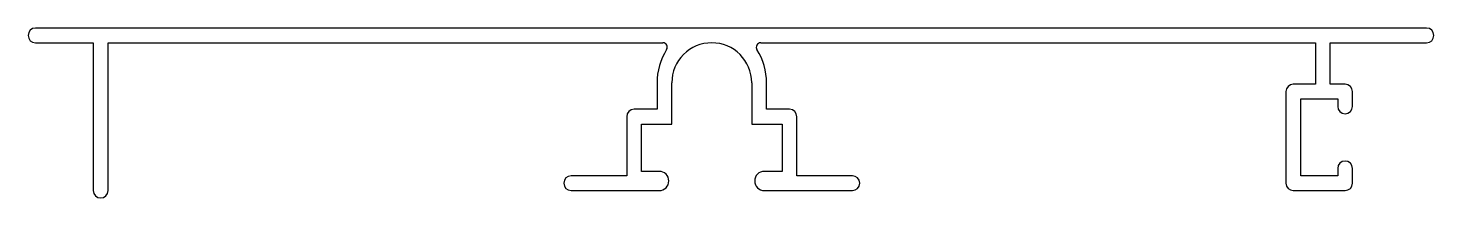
# Model space of a CAD drawing. Extents: x 628.3 to 723.3, y 670 to 681.5.
import ezdxf

# ---------------------------------------------------------------- set-up
doc = ezdxf.new("R2010")
doc.units = 0
doc.layers.get('0').update_dxf_attribs({"linetype": 'CONTINUOUS'})

msp = doc.modelspace()

# ---------------------------------------------------------------- linework, layer by layer
for p, q in [((722.824, 681.487), (628.824, 681.487)), ((628.324, 680.987), (628.324, 680.987)), ((628.824, 680.487), (632.724, 680.487)), ((632.724, 680.487), (632.724, 670.487)), ((633.724, 670.487), (633.724, 680.487)), ((633.724, 680.487), (671.217, 680.487)), ((677.83, 680.487), (715.324, 680.487)), ((715.324, 680.487), (715.324, 677.687)), ((716.324, 677.687), (716.324, 680.487)), ((716.324, 680.487), (722.824, 680.487)), ((670.824, 677.787), (670.824, 675.987)), ((671.824, 674.987), (671.824, 677.787)), ((677.224, 677.787), (677.224, 674.987)), ((678.224, 675.987), (678.224, 677.787)), ((715.324, 677.687), (713.824, 677.687)), ((717.324, 677.687), (716.324, 677.687)), ((713.324, 677.187), (713.324, 670.987)), ((714.324, 671.487), (714.324, 676.687)), ((714.324, 676.687), (716.824, 676.687)), ((716.824, 676.687), (716.824, 676.187)), ((717.824, 676.187), (717.824, 677.187)), ((668.774, 675.487), (668.774, 671.487)), ((670.824, 675.987), (669.274, 675.987)), ((679.774, 675.987), (678.224, 675.987)), ((680.274, 671.487), (680.274, 675.487)), ((717.324, 675.687), (717.324, 675.687)), ((669.774, 671.787), (669.774, 674.987)), ((669.774, 674.987), (671.824, 674.987)), ((677.224, 674.987), (679.274, 674.987)), ((679.274, 674.987), (679.274, 671.787)), ((670.974, 671.787), (669.774, 671.787)), ((679.274, 671.787), (678.074, 671.787)), ((716.824, 671.987), (716.824, 671.487)), ((717.824, 670.987), (717.824, 671.987)), ((668.774, 671.487), (665.024, 671.487)), ((684.024, 671.487), (680.274, 671.487)), ((716.824, 671.487), (714.324, 671.487)), ((665.024, 670.487), (670.974, 670.487)), ((678.074, 670.487), (684.024, 670.487)), ((713.824, 670.487), (717.324, 670.487))]:
    msp.add_line(p, q)
for centre, radius, start, end in [((628.824, 680.987), 0.5, 90, 180), ((722.824, 680.987), 0.5, 360, 90), ((628.824, 680.987), 0.5, 180, 270), ((671.217, 680.187), 0.3, 327.76905, 90), ((674.524, 677.787), 2.7, 0, 180), ((677.83, 680.187), 0.3, 90, 212.23095), ((722.824, 680.987), 0.5, 270, 0), ((675.024, 677.787), 4.2, 147.76905, 180), ((674.024, 677.787), 4.2, 360, 32.23095), ((713.824, 677.187), 0.5, 90, 180), ((717.324, 677.187), 0.5, 0, 90), ((669.274, 675.487), 0.5, 90, 180), ((679.774, 675.487), 0.5, 0, 90), ((717.324, 676.187), 0.5, 180, 270), ((717.324, 676.187), 0.5, 270, 0), ((670.974, 671.137), 0.65, 270, 90), ((678.074, 671.137), 0.65, 90, 270), ((717.324, 671.987), 0.5, 90, 180), ((717.324, 671.987), 0.5, 0, 90), ((665.024, 670.987), 0.5, 90, 270), ((684.024, 670.987), 0.5, 270, 90), ((713.824, 670.987), 0.5, 180, 270), ((717.324, 670.987), 0.5, 270, 0), ((633.224, 670.487), 0.5, 180, 0)]:
    msp.add_arc(centre, radius, start, end)

doc.saveas('drawing.dxf')
